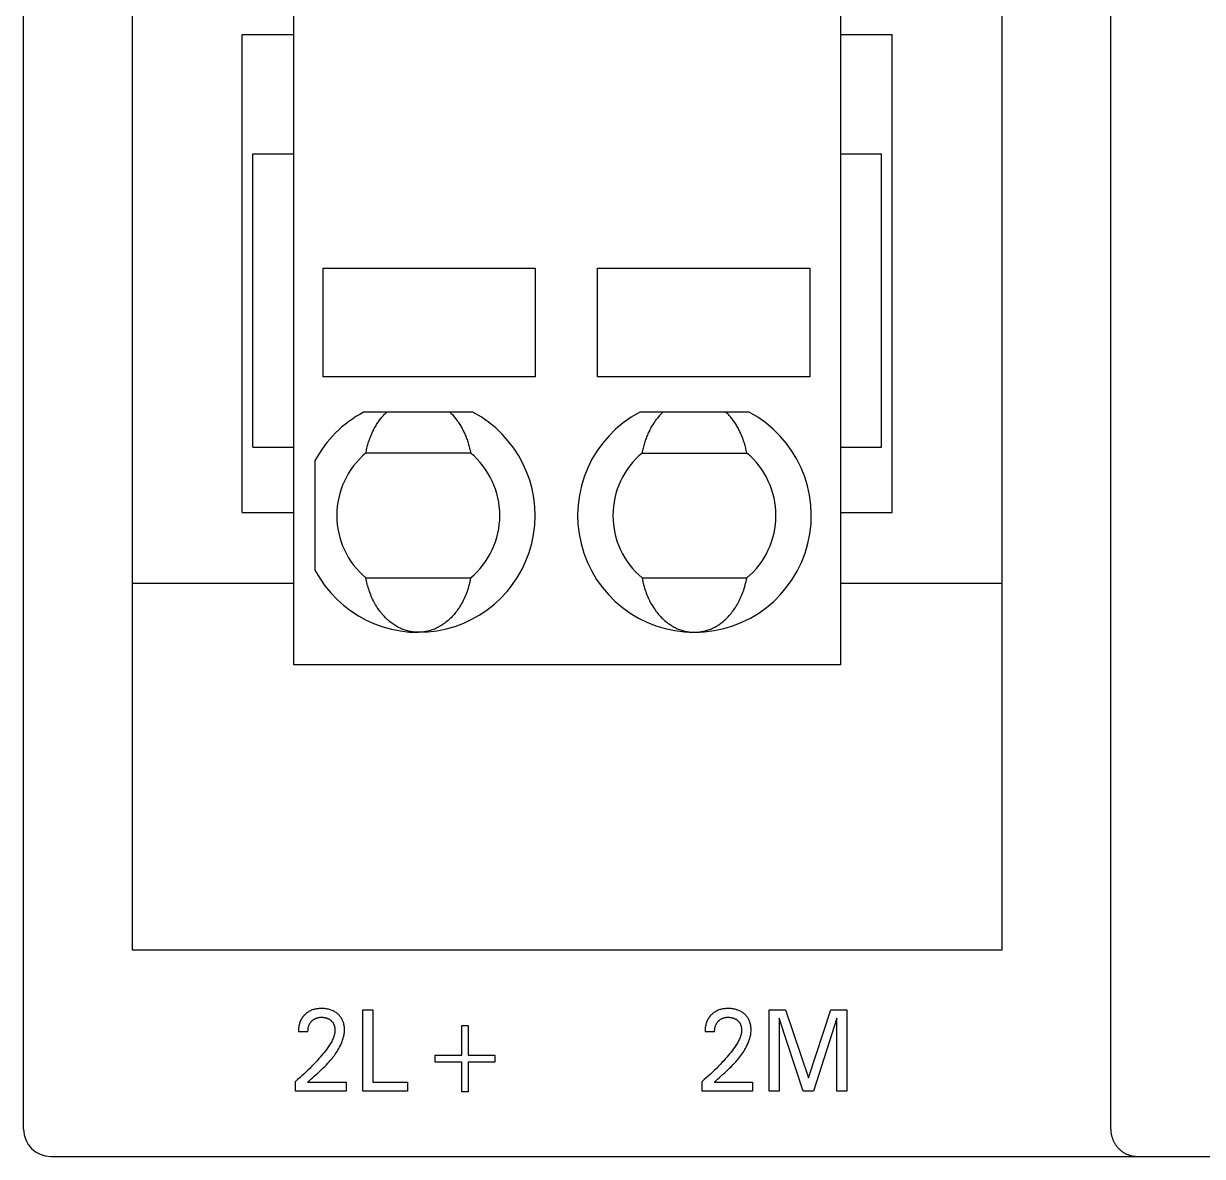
# Model space of a CAD drawing. Extents: x 10 to 952, y 6 to 232.
# Drawn here: x 670.12 to 685.97, y 118.91 to 134.15 of the extents above; entities that cross this region are included whole.
import ezdxf

# ---------------------------------------------------------------- set-up
doc = ezdxf.new("R2010")
doc.units = 0
doc.header["$LTSCALE"] = 5
doc.header["$MEASUREMENT"] = 0
doc.layers.get('0').update_dxf_attribs({"linetype": 'CONTINUOUS'})

msp = doc.modelspace()

# ---------------------------------------------------------------- linework, layer by layer
at = {"color": 7, "linetype": 'Continuous'}
for p, q in [((670.125, 119.277), (670.125, 205.864)), ((684.739, 119.277), (684.739, 146.531)), ((673.756, 125.524), (673.756, 141.672)), ((681.107, 141.672), (681.107, 125.524)), ((671.586, 141.417), (671.586, 121.688)), ((683.277, 121.688), (683.277, 141.417)), ((673.062, 127.57), (673.062, 134)), ((673.062, 134), (673.756, 134)), ((681.107, 134), (681.801, 134)), ((681.801, 127.57), (681.801, 134)), ((673.208, 128.447), (673.208, 132.393)), ((673.208, 132.393), (673.756, 132.393)), ((681.107, 132.393), (681.655, 132.393)), ((681.655, 128.447), (681.655, 132.393)), ((674.151, 129.393), (674.151, 130.854)), ((674.151, 130.854), (677.001, 130.854)), ((677.001, 130.854), (677.001, 129.393)), ((677.841, 129.393), (677.841, 130.854)), ((677.841, 130.854), (680.691, 130.854)), ((680.691, 130.854), (680.691, 129.393)), ((677.001, 129.393), (674.151, 129.393)), ((680.691, 129.393), (677.841, 129.393)), ((676.165, 128.918), (674.694, 128.918)), ((674.913, 128.816), (674.923, 128.828)), ((674.923, 128.828), (674.932, 128.84)), ((674.932, 128.84), (674.942, 128.852)), ((674.942, 128.852), (674.951, 128.863)), ((674.951, 128.863), (674.961, 128.875)), ((674.961, 128.875), (674.972, 128.886)), ((674.972, 128.886), (674.982, 128.897)), ((674.982, 128.897), (674.993, 128.907)), ((674.993, 128.907), (675.004, 128.918)), ((675.856, 128.918), (675.867, 128.907)), ((675.867, 128.907), (675.877, 128.897)), ((675.877, 128.897), (675.888, 128.886)), ((675.888, 128.886), (675.898, 128.875)), ((675.898, 128.875), (675.908, 128.863)), ((675.908, 128.863), (675.918, 128.852)), ((675.918, 128.852), (675.927, 128.84)), ((675.927, 128.84), (675.937, 128.828)), ((675.937, 128.828), (675.946, 128.816)), ((679.877, 128.918), (678.406, 128.918)), ((678.635, 128.828), (678.625, 128.816)), ((678.644, 128.84), (678.635, 128.828)), ((678.654, 128.852), (678.644, 128.84)), ((678.663, 128.863), (678.654, 128.852)), ((678.673, 128.875), (678.663, 128.863)), ((678.684, 128.886), (678.673, 128.875)), ((678.694, 128.897), (678.684, 128.886)), ((678.705, 128.907), (678.694, 128.897)), ((678.715, 128.918), (678.705, 128.907)), ((679.579, 128.907), (679.568, 128.918)), ((679.589, 128.897), (679.579, 128.907)), ((679.6, 128.886), (679.589, 128.897)), ((679.61, 128.875), (679.6, 128.886)), ((679.62, 128.863), (679.61, 128.875)), ((679.63, 128.852), (679.62, 128.863)), ((679.639, 128.84), (679.63, 128.852)), ((679.649, 128.828), (679.639, 128.84)), ((679.658, 128.816), (679.649, 128.828)), ((674.817, 128.656), (674.824, 128.67)), ((674.824, 128.67), (674.831, 128.684)), ((674.831, 128.684), (674.839, 128.698)), ((674.839, 128.698), (674.846, 128.712)), ((674.846, 128.712), (674.854, 128.726)), ((674.854, 128.726), (674.862, 128.739)), ((674.862, 128.739), (674.87, 128.753)), ((674.87, 128.753), (674.879, 128.766)), ((674.879, 128.766), (674.887, 128.779)), ((674.887, 128.779), (674.896, 128.791)), ((674.896, 128.791), (674.904, 128.804)), ((674.904, 128.804), (674.913, 128.816)), ((675.946, 128.816), (675.955, 128.804)), ((675.955, 128.804), (675.964, 128.791)), ((675.964, 128.791), (675.972, 128.779)), ((675.972, 128.779), (675.981, 128.766)), ((675.981, 128.766), (675.989, 128.753)), ((675.989, 128.753), (675.997, 128.739)), ((675.997, 128.739), (676.005, 128.726)), ((676.005, 128.726), (676.013, 128.712)), ((676.013, 128.712), (676.021, 128.698)), ((676.021, 128.698), (676.028, 128.684)), ((676.028, 128.684), (676.035, 128.67)), ((676.035, 128.67), (676.042, 128.656)), ((678.536, 128.67), (678.529, 128.656)), ((678.543, 128.684), (678.536, 128.67)), ((678.55, 128.698), (678.543, 128.684)), ((678.558, 128.712), (678.55, 128.698)), ((678.566, 128.726), (678.558, 128.712)), ((678.574, 128.739), (678.566, 128.726)), ((678.582, 128.753), (678.574, 128.739)), ((678.591, 128.766), (678.582, 128.753)), ((678.599, 128.779), (678.591, 128.766)), ((678.608, 128.791), (678.599, 128.779)), ((678.616, 128.804), (678.608, 128.791)), ((678.625, 128.816), (678.616, 128.804)), ((679.667, 128.804), (679.658, 128.816)), ((679.676, 128.791), (679.667, 128.804)), ((679.684, 128.779), (679.676, 128.791)), ((679.693, 128.766), (679.684, 128.779)), ((679.701, 128.753), (679.693, 128.766)), ((679.709, 128.739), (679.701, 128.753)), ((679.717, 128.726), (679.709, 128.739)), ((679.725, 128.712), (679.717, 128.726)), ((679.733, 128.698), (679.725, 128.712)), ((679.74, 128.684), (679.733, 128.698)), ((679.747, 128.67), (679.74, 128.684)), ((679.754, 128.656), (679.747, 128.67)), ((674.758, 128.502), (674.763, 128.519)), ((674.763, 128.519), (674.768, 128.535)), ((674.768, 128.535), (674.774, 128.551)), ((674.774, 128.551), (674.78, 128.567)), ((674.78, 128.567), (674.786, 128.583)), ((674.786, 128.583), (674.792, 128.598)), ((674.792, 128.598), (674.798, 128.612)), ((674.798, 128.612), (674.804, 128.627)), ((674.804, 128.627), (674.81, 128.641)), ((674.81, 128.641), (674.817, 128.656)), ((676.042, 128.656), (676.049, 128.641)), ((676.049, 128.641), (676.055, 128.627)), ((676.055, 128.627), (676.062, 128.612)), ((676.062, 128.612), (676.068, 128.598)), ((676.068, 128.598), (676.074, 128.583)), ((676.074, 128.583), (676.08, 128.567)), ((676.08, 128.567), (676.085, 128.551)), ((676.085, 128.551), (676.091, 128.535)), ((676.091, 128.535), (676.096, 128.519)), ((676.096, 128.519), (676.101, 128.502)), ((678.475, 128.519), (678.47, 128.502)), ((678.48, 128.535), (678.475, 128.519)), ((678.486, 128.551), (678.48, 128.535)), ((678.492, 128.567), (678.486, 128.551)), ((678.498, 128.583), (678.492, 128.567)), ((678.504, 128.598), (678.498, 128.583)), ((678.51, 128.612), (678.504, 128.598)), ((678.516, 128.627), (678.51, 128.612)), ((678.522, 128.641), (678.516, 128.627)), ((678.529, 128.656), (678.522, 128.641)), ((679.761, 128.641), (679.754, 128.656)), ((679.767, 128.627), (679.761, 128.641)), ((679.774, 128.612), (679.767, 128.627)), ((679.78, 128.598), (679.774, 128.612)), ((679.786, 128.583), (679.78, 128.598)), ((679.792, 128.567), (679.786, 128.583)), ((679.797, 128.551), (679.792, 128.567)), ((679.803, 128.535), (679.797, 128.551)), ((679.808, 128.519), (679.803, 128.535)), ((679.813, 128.502), (679.808, 128.519)), ((673.208, 128.447), (673.756, 128.447)), ((674.726, 128.37), (674.729, 128.387)), ((676.133, 128.37), (674.726, 128.37)), ((674.729, 128.387), (674.733, 128.403)), ((674.733, 128.403), (674.736, 128.42)), ((674.736, 128.42), (674.74, 128.437)), ((674.74, 128.437), (674.744, 128.453)), ((674.744, 128.453), (674.749, 128.47)), ((674.749, 128.47), (674.753, 128.486)), ((674.753, 128.486), (674.758, 128.502)), ((676.101, 128.502), (676.106, 128.486)), ((676.106, 128.486), (676.111, 128.47)), ((676.111, 128.47), (676.115, 128.453)), ((676.115, 128.453), (676.119, 128.437)), ((676.119, 128.437), (676.123, 128.42)), ((676.123, 128.42), (676.127, 128.403)), ((676.127, 128.403), (676.13, 128.387)), ((676.13, 128.387), (676.133, 128.37)), ((678.441, 128.387), (678.438, 128.37)), ((678.438, 128.37), (679.845, 128.37)), ((678.444, 128.403), (678.441, 128.387)), ((678.448, 128.42), (678.444, 128.403)), ((678.452, 128.437), (678.448, 128.42)), ((678.456, 128.453), (678.452, 128.437)), ((678.46, 128.47), (678.456, 128.453)), ((678.465, 128.486), (678.46, 128.47)), ((678.47, 128.502), (678.465, 128.486)), ((679.818, 128.486), (679.813, 128.502)), ((679.823, 128.47), (679.818, 128.486)), ((679.827, 128.453), (679.823, 128.47)), ((679.831, 128.437), (679.827, 128.453)), ((679.835, 128.42), (679.831, 128.437)), ((679.839, 128.403), (679.835, 128.42)), ((679.842, 128.387), (679.839, 128.403)), ((679.845, 128.37), (679.842, 128.387)), ((681.107, 128.447), (681.655, 128.447)), ((674.041, 128.265), (674.041, 126.794)), ((673.062, 127.57), (673.756, 127.57)), ((681.107, 127.57), (681.801, 127.57)), ((671.586, 126.62), (673.756, 126.62)), ((674.73, 126.669), (674.726, 126.689)), ((676.133, 126.689), (674.726, 126.689)), ((674.734, 126.648), (674.73, 126.669)), ((674.739, 126.628), (674.734, 126.648)), ((674.744, 126.607), (674.739, 126.628)), ((674.749, 126.587), (674.744, 126.607)), ((676.118, 126.619), (676.113, 126.596)), ((676.124, 126.643), (676.118, 126.619)), ((676.129, 126.666), (676.124, 126.643)), ((676.133, 126.689), (676.129, 126.666)), ((678.438, 126.689), (678.442, 126.666)), ((679.845, 126.689), (678.438, 126.689)), ((678.442, 126.666), (678.447, 126.643)), ((678.447, 126.643), (678.453, 126.619)), ((678.453, 126.619), (678.459, 126.596)), ((679.824, 126.596), (679.83, 126.619)), ((679.83, 126.619), (679.836, 126.642)), ((679.836, 126.642), (679.841, 126.666)), ((679.841, 126.666), (679.845, 126.689)), ((681.107, 126.62), (683.277, 126.62)), ((674.755, 126.567), (674.749, 126.587)), ((674.761, 126.547), (674.755, 126.567)), ((674.768, 126.527), (674.761, 126.547)), ((674.775, 126.506), (674.768, 126.527)), ((674.783, 126.485), (674.775, 126.506)), ((674.791, 126.464), (674.783, 126.485)), ((674.799, 126.444), (674.791, 126.464)), ((674.808, 126.424), (674.799, 126.444)), ((676.061, 126.445), (676.052, 126.425)), ((676.069, 126.465), (676.061, 126.445)), ((676.077, 126.486), (676.069, 126.465)), ((676.085, 126.506), (676.077, 126.486)), ((676.092, 126.527), (676.085, 126.506)), ((676.099, 126.55), (676.092, 126.527)), ((676.106, 126.573), (676.099, 126.55)), ((676.113, 126.596), (676.106, 126.573)), ((678.459, 126.596), (678.465, 126.573)), ((678.465, 126.573), (678.472, 126.55)), ((678.472, 126.55), (678.479, 126.527)), ((678.479, 126.527), (678.487, 126.506)), ((678.487, 126.506), (678.494, 126.486)), ((678.494, 126.486), (678.502, 126.465)), ((678.502, 126.465), (678.511, 126.445)), ((678.511, 126.445), (678.52, 126.425)), ((679.763, 126.424), (679.772, 126.444)), ((679.772, 126.444), (679.781, 126.464)), ((679.781, 126.464), (679.789, 126.485)), ((679.789, 126.485), (679.796, 126.506)), ((679.796, 126.506), (679.804, 126.527)), ((679.804, 126.527), (679.811, 126.549)), ((679.811, 126.549), (679.818, 126.573)), ((679.818, 126.573), (679.824, 126.596)), ((674.817, 126.404), (674.808, 126.424)), ((674.827, 126.384), (674.817, 126.404)), ((674.837, 126.366), (674.827, 126.384)), ((674.846, 126.347), (674.837, 126.366)), ((674.857, 126.33), (674.846, 126.347)), ((674.867, 126.312), (674.857, 126.33)), ((674.878, 126.294), (674.867, 126.312)), ((674.89, 126.277), (674.878, 126.294)), ((675.982, 126.295), (675.97, 126.278)), ((675.993, 126.313), (675.982, 126.295)), ((676.003, 126.33), (675.993, 126.313)), ((676.013, 126.348), (676.003, 126.33)), ((676.023, 126.366), (676.013, 126.348)), ((676.033, 126.385), (676.023, 126.366)), ((676.042, 126.405), (676.033, 126.385)), ((676.052, 126.425), (676.042, 126.405)), ((678.52, 126.425), (678.529, 126.405)), ((678.529, 126.405), (678.539, 126.385)), ((678.539, 126.385), (678.548, 126.366)), ((678.548, 126.366), (678.558, 126.348)), ((678.558, 126.348), (678.568, 126.33)), ((678.568, 126.33), (678.579, 126.313)), ((678.579, 126.313), (678.59, 126.295)), ((678.59, 126.295), (678.601, 126.278)), ((679.681, 126.277), (679.693, 126.294)), ((679.693, 126.294), (679.704, 126.312)), ((679.704, 126.312), (679.715, 126.329)), ((679.715, 126.329), (679.725, 126.347)), ((679.725, 126.347), (679.735, 126.365)), ((679.735, 126.365), (679.744, 126.384)), ((679.744, 126.384), (679.754, 126.404)), ((679.754, 126.404), (679.763, 126.424)), ((674.901, 126.26), (674.89, 126.277)), ((674.913, 126.244), (674.901, 126.26)), ((674.925, 126.229), (674.913, 126.244)), ((674.937, 126.214), (674.925, 126.229)), ((674.949, 126.199), (674.937, 126.214)), ((674.962, 126.184), (674.949, 126.199)), ((674.976, 126.17), (674.962, 126.184)), ((674.989, 126.155), (674.976, 126.17)), ((675.003, 126.142), (674.989, 126.155)), ((675.016, 126.129), (675.003, 126.142)), ((675.03, 126.117), (675.016, 126.129)), ((675.844, 126.13), (675.83, 126.118)), ((675.858, 126.143), (675.844, 126.13)), ((675.871, 126.156), (675.858, 126.143)), ((675.885, 126.17), (675.871, 126.156)), ((675.898, 126.185), (675.885, 126.17)), ((675.911, 126.199), (675.898, 126.185)), ((675.923, 126.214), (675.911, 126.199)), ((675.935, 126.23), (675.923, 126.214)), ((675.947, 126.245), (675.935, 126.23)), ((675.959, 126.261), (675.947, 126.245)), ((675.97, 126.278), (675.959, 126.261)), ((678.601, 126.278), (678.613, 126.261)), ((678.613, 126.261), (678.624, 126.245)), ((678.624, 126.245), (678.636, 126.23)), ((678.636, 126.23), (678.648, 126.214)), ((678.648, 126.214), (678.661, 126.199)), ((678.661, 126.199), (678.674, 126.185)), ((678.674, 126.185), (678.687, 126.17)), ((678.687, 126.17), (678.7, 126.156)), ((678.7, 126.156), (678.714, 126.143)), ((678.714, 126.143), (678.727, 126.13)), ((678.727, 126.13), (678.741, 126.118)), ((679.541, 126.117), (679.555, 126.129)), ((679.555, 126.129), (679.569, 126.142)), ((679.569, 126.142), (679.582, 126.155)), ((679.582, 126.155), (679.596, 126.169)), ((679.596, 126.169), (679.609, 126.184)), ((679.609, 126.184), (679.622, 126.198)), ((679.622, 126.198), (679.634, 126.213)), ((679.634, 126.213), (679.646, 126.229)), ((679.646, 126.229), (679.658, 126.244)), ((679.658, 126.244), (679.67, 126.26)), ((679.67, 126.26), (679.681, 126.277)), ((675.045, 126.105), (675.03, 126.117)), ((675.059, 126.093), (675.045, 126.105)), ((675.074, 126.082), (675.059, 126.093)), ((675.089, 126.071), (675.074, 126.082)), ((675.103, 126.062), (675.089, 126.071)), ((675.116, 126.053), (675.103, 126.062)), ((675.129, 126.045), (675.116, 126.053)), ((675.143, 126.037), (675.129, 126.045)), ((675.157, 126.029), (675.143, 126.037)), ((675.171, 126.021), (675.157, 126.029)), ((675.186, 126.014), (675.171, 126.021)), ((675.2, 126.008), (675.186, 126.014)), ((675.214, 126.002), (675.2, 126.008)), ((675.228, 125.996), (675.214, 126.002)), ((675.242, 125.991), (675.228, 125.996)), ((675.256, 125.987), (675.242, 125.991)), ((675.271, 125.982), (675.256, 125.987)), ((675.285, 125.978), (675.271, 125.982)), ((675.3, 125.974), (675.285, 125.978)), ((675.314, 125.971), (675.3, 125.974)), ((675.317, 125.971), (675.314, 125.971)), ((675.32, 125.97), (675.317, 125.971)), ((675.324, 125.969), (675.32, 125.97)), ((675.328, 125.968), (675.324, 125.969)), ((675.331, 125.968), (675.328, 125.968)), ((675.335, 125.967), (675.331, 125.968)), ((675.529, 125.968), (675.524, 125.967)), ((675.544, 125.971), (675.529, 125.968)), ((675.559, 125.974), (675.544, 125.971)), ((675.574, 125.978), (675.559, 125.974)), ((675.589, 125.982), (675.574, 125.978)), ((675.603, 125.987), (675.589, 125.982)), ((675.618, 125.991), (675.603, 125.987)), ((675.632, 125.997), (675.618, 125.991)), ((675.646, 126.002), (675.632, 125.997)), ((675.661, 126.008), (675.646, 126.002)), ((675.675, 126.015), (675.661, 126.008)), ((675.689, 126.022), (675.675, 126.015)), ((675.703, 126.029), (675.689, 126.022)), ((675.717, 126.037), (675.703, 126.029)), ((675.731, 126.045), (675.717, 126.037)), ((675.745, 126.054), (675.731, 126.045)), ((675.758, 126.062), (675.745, 126.054)), ((675.771, 126.071), (675.758, 126.062)), ((675.786, 126.082), (675.771, 126.071)), ((675.801, 126.094), (675.786, 126.082)), ((675.816, 126.105), (675.801, 126.094)), ((675.83, 126.118), (675.816, 126.105)), ((678.741, 126.118), (678.756, 126.105)), ((678.756, 126.105), (678.77, 126.094)), ((678.77, 126.094), (678.785, 126.082)), ((678.785, 126.082), (678.8, 126.071)), ((678.8, 126.071), (678.814, 126.062)), ((678.814, 126.062), (678.827, 126.054)), ((678.827, 126.054), (678.84, 126.045)), ((678.84, 126.045), (678.854, 126.037)), ((678.854, 126.037), (678.868, 126.029)), ((678.868, 126.029), (678.882, 126.022)), ((678.882, 126.022), (678.896, 126.015)), ((678.896, 126.015), (678.911, 126.008)), ((678.911, 126.008), (678.925, 126.002)), ((678.925, 126.002), (678.939, 125.997)), ((678.939, 125.997), (678.954, 125.991)), ((678.954, 125.991), (678.968, 125.987)), ((678.968, 125.987), (678.983, 125.982)), ((678.983, 125.982), (678.998, 125.978)), ((678.998, 125.978), (679.013, 125.974)), ((679.013, 125.974), (679.028, 125.971)), ((679.028, 125.971), (679.044, 125.968)), ((679.044, 125.968), (679.06, 125.965)), ((679.225, 125.965), (679.239, 125.968)), ((679.239, 125.968), (679.254, 125.97)), ((679.254, 125.97), (679.269, 125.974)), ((679.269, 125.974), (679.284, 125.978)), ((679.284, 125.978), (679.299, 125.982)), ((679.299, 125.982), (679.314, 125.986)), ((679.314, 125.986), (679.328, 125.991)), ((679.328, 125.991), (679.343, 125.996)), ((679.343, 125.996), (679.357, 126.002)), ((679.357, 126.002), (679.371, 126.008)), ((679.371, 126.008), (679.386, 126.014)), ((679.386, 126.014), (679.4, 126.021)), ((679.4, 126.021), (679.414, 126.029)), ((679.414, 126.029), (679.428, 126.036)), ((679.428, 126.036), (679.442, 126.044)), ((679.442, 126.044), (679.455, 126.053)), ((679.455, 126.053), (679.469, 126.061)), ((679.469, 126.061), (679.482, 126.07)), ((679.482, 126.07), (679.497, 126.081)), ((679.497, 126.081), (679.512, 126.093)), ((679.512, 126.093), (679.527, 126.105)), ((679.527, 126.105), (679.541, 126.117)), ((675.338, 125.966), (675.335, 125.967)), ((675.342, 125.966), (675.338, 125.966)), ((675.345, 125.965), (675.342, 125.966)), ((675.349, 125.965), (675.345, 125.965)), ((675.353, 125.964), (675.349, 125.965)), ((675.356, 125.964), (675.353, 125.964)), ((675.36, 125.963), (675.356, 125.964)), ((675.363, 125.963), (675.36, 125.963)), ((675.367, 125.962), (675.363, 125.963)), ((675.371, 125.962), (675.367, 125.962)), ((675.374, 125.962), (675.371, 125.962)), ((675.378, 125.961), (675.374, 125.962)), ((675.382, 125.961), (675.378, 125.961)), ((675.385, 125.961), (675.382, 125.961)), ((675.389, 125.96), (675.385, 125.961)), ((675.393, 125.96), (675.389, 125.96)), ((675.396, 125.96), (675.393, 125.96)), ((675.4, 125.96), (675.396, 125.96)), ((675.404, 125.959), (675.4, 125.96)), ((675.408, 125.959), (675.404, 125.959)), ((675.411, 125.959), (675.408, 125.959)), ((675.415, 125.959), (675.411, 125.959)), ((675.419, 125.959), (675.415, 125.959)), ((675.422, 125.959), (675.419, 125.959)), ((675.426, 125.959), (675.422, 125.959)), ((675.43, 125.959), (675.426, 125.959)), ((675.434, 125.959), (675.43, 125.959)), ((675.439, 125.959), (675.434, 125.959)), ((675.444, 125.959), (675.439, 125.959)), ((675.449, 125.959), (675.444, 125.959)), ((675.453, 125.959), (675.449, 125.959)), ((675.458, 125.96), (675.453, 125.959)), ((675.463, 125.96), (675.458, 125.96)), ((675.468, 125.96), (675.463, 125.96)), ((675.472, 125.96), (675.468, 125.96)), ((675.477, 125.961), (675.472, 125.96)), ((675.482, 125.961), (675.477, 125.961)), ((675.487, 125.962), (675.482, 125.961)), ((675.491, 125.962), (675.487, 125.962)), ((675.496, 125.963), (675.491, 125.962)), ((675.501, 125.963), (675.496, 125.963)), ((675.505, 125.964), (675.501, 125.963)), ((675.51, 125.965), (675.505, 125.964)), ((675.515, 125.965), (675.51, 125.965)), ((675.519, 125.966), (675.515, 125.965)), ((675.524, 125.967), (675.519, 125.966)), ((679.06, 125.965), (679.064, 125.964)), ((679.064, 125.964), (679.068, 125.964)), ((679.068, 125.964), (679.073, 125.963)), ((679.073, 125.963), (679.077, 125.963)), ((679.077, 125.963), (679.081, 125.962)), ((679.081, 125.962), (679.085, 125.962)), ((679.085, 125.962), (679.09, 125.961)), ((679.09, 125.961), (679.094, 125.961)), ((679.094, 125.961), (679.098, 125.961)), ((679.098, 125.961), (679.103, 125.96)), ((679.103, 125.96), (679.107, 125.96)), ((679.107, 125.96), (679.111, 125.96)), ((679.111, 125.96), (679.116, 125.959)), ((679.116, 125.959), (679.12, 125.959)), ((679.12, 125.959), (679.124, 125.959)), ((679.124, 125.959), (679.129, 125.959)), ((679.129, 125.959), (679.133, 125.959)), ((679.133, 125.959), (679.137, 125.959)), ((679.137, 125.959), (679.142, 125.959)), ((679.142, 125.959), (679.146, 125.959)), ((679.146, 125.959), (679.15, 125.959)), ((679.15, 125.959), (679.155, 125.959)), ((679.155, 125.959), (679.159, 125.959)), ((679.159, 125.959), (679.164, 125.959)), ((679.164, 125.959), (679.168, 125.959)), ((679.168, 125.959), (679.172, 125.96)), ((679.172, 125.96), (679.177, 125.96)), ((679.177, 125.96), (679.181, 125.96)), ((679.181, 125.96), (679.185, 125.961)), ((679.185, 125.961), (679.19, 125.961)), ((679.19, 125.961), (679.194, 125.961)), ((679.194, 125.961), (679.198, 125.962)), ((679.198, 125.962), (679.203, 125.962)), ((679.203, 125.962), (679.207, 125.963)), ((679.207, 125.963), (679.212, 125.963)), ((679.212, 125.963), (679.216, 125.964)), ((679.216, 125.964), (679.22, 125.964)), ((679.22, 125.964), (679.225, 125.965)), ((681.107, 125.524), (673.756, 125.524)), ((671.586, 121.688), (683.277, 121.688)), ((674.086, 120.898), (674.072, 120.897)), ((674.1, 120.899), (674.086, 120.898)), ((674.114, 120.9), (674.1, 120.899)), ((674.129, 120.9), (674.114, 120.9)), ((674.143, 120.9), (674.129, 120.9)), ((674.156, 120.9), (674.143, 120.9)), ((674.17, 120.899), (674.156, 120.9)), ((674.184, 120.897), (674.17, 120.899)), ((674.198, 120.895), (674.184, 120.897)), ((679.551, 120.898), (679.537, 120.897)), ((679.566, 120.899), (679.551, 120.898)), ((679.58, 120.9), (679.566, 120.899)), ((679.594, 120.9), (679.58, 120.9)), ((679.608, 120.9), (679.594, 120.9)), ((679.622, 120.9), (679.608, 120.9)), ((679.636, 120.899), (679.622, 120.9)), ((679.65, 120.897), (679.636, 120.899)), ((679.664, 120.895), (679.65, 120.897)), ((673.851, 120.743), (673.849, 120.738)), ((673.853, 120.748), (673.851, 120.743)), ((673.856, 120.753), (673.853, 120.748)), ((673.859, 120.758), (673.856, 120.753)), ((673.861, 120.763), (673.859, 120.758)), ((673.864, 120.767), (673.861, 120.763)), ((673.867, 120.772), (673.864, 120.767)), ((673.87, 120.776), (673.867, 120.772)), ((673.873, 120.781), (673.87, 120.776)), ((673.876, 120.785), (673.873, 120.781)), ((673.879, 120.789), (673.876, 120.785)), ((673.883, 120.794), (673.879, 120.789)), ((673.886, 120.798), (673.883, 120.794)), ((673.89, 120.802), (673.886, 120.798)), ((673.893, 120.806), (673.89, 120.802)), ((673.897, 120.81), (673.893, 120.806)), ((673.901, 120.814), (673.897, 120.81)), ((673.904, 120.817), (673.901, 120.814)), ((673.908, 120.821), (673.904, 120.817)), ((673.914, 120.826), (673.908, 120.821)), ((673.92, 120.831), (673.914, 120.826)), ((673.929, 120.839), (673.92, 120.831)), ((673.939, 120.846), (673.929, 120.839)), ((673.949, 120.853), (673.939, 120.846)), ((673.959, 120.859), (673.949, 120.853)), ((673.97, 120.865), (673.959, 120.859)), ((673.982, 120.871), (673.97, 120.865)), ((673.994, 120.876), (673.982, 120.871)), ((674.006, 120.881), (673.994, 120.876)), ((674.004, 120.738), (674.008, 120.741)), ((674.018, 120.885), (674.006, 120.881)), ((674.008, 120.741), (674.012, 120.744)), ((674.012, 120.744), (674.016, 120.748)), ((674.016, 120.748), (674.02, 120.751)), ((674.031, 120.889), (674.018, 120.885)), ((674.02, 120.751), (674.025, 120.754)), ((674.025, 120.754), (674.029, 120.757)), ((674.029, 120.757), (674.034, 120.759)), ((674.044, 120.892), (674.031, 120.889)), ((674.034, 120.759), (674.038, 120.762)), ((674.038, 120.762), (674.043, 120.764)), ((674.043, 120.764), (674.048, 120.766)), ((674.058, 120.894), (674.044, 120.892)), ((674.048, 120.766), (674.053, 120.768)), ((674.053, 120.768), (674.057, 120.77)), ((674.057, 120.77), (674.062, 120.772)), ((674.072, 120.897), (674.058, 120.894)), ((674.062, 120.772), (674.067, 120.774)), ((674.067, 120.774), (674.073, 120.775)), ((674.073, 120.775), (674.078, 120.777)), ((674.078, 120.777), (674.084, 120.778)), ((674.084, 120.778), (674.09, 120.779)), ((674.09, 120.779), (674.097, 120.78)), ((674.097, 120.78), (674.103, 120.781)), ((674.103, 120.781), (674.109, 120.782)), ((674.109, 120.782), (674.116, 120.782)), ((674.116, 120.782), (674.122, 120.782)), ((674.122, 120.782), (674.129, 120.782)), ((674.129, 120.782), (674.135, 120.782)), ((674.135, 120.782), (674.141, 120.782)), ((674.141, 120.782), (674.147, 120.782)), ((674.147, 120.782), (674.154, 120.781)), ((674.154, 120.781), (674.16, 120.781)), ((674.16, 120.781), (674.166, 120.78)), ((674.166, 120.78), (674.172, 120.779)), ((674.172, 120.779), (674.178, 120.777)), ((674.178, 120.777), (674.184, 120.776)), ((674.184, 120.776), (674.189, 120.775)), ((674.189, 120.775), (674.195, 120.773)), ((674.195, 120.773), (674.2, 120.771)), ((674.212, 120.893), (674.198, 120.895)), ((674.2, 120.771), (674.206, 120.769)), ((674.206, 120.769), (674.211, 120.767)), ((674.211, 120.767), (674.216, 120.765)), ((674.224, 120.89), (674.212, 120.893)), ((674.216, 120.765), (674.221, 120.763)), ((674.221, 120.763), (674.226, 120.76)), ((674.236, 120.887), (674.224, 120.89)), ((674.226, 120.76), (674.231, 120.757)), ((674.231, 120.757), (674.235, 120.755)), ((674.235, 120.755), (674.24, 120.752)), ((674.248, 120.883), (674.236, 120.887)), ((674.24, 120.752), (674.244, 120.748)), ((674.244, 120.748), (674.249, 120.745)), ((674.26, 120.879), (674.248, 120.883)), ((674.249, 120.745), (674.253, 120.742)), ((674.253, 120.742), (674.257, 120.738)), ((674.272, 120.874), (674.26, 120.879)), ((674.284, 120.869), (674.272, 120.874)), ((674.294, 120.864), (674.284, 120.869)), ((674.305, 120.858), (674.294, 120.864)), ((674.315, 120.852), (674.305, 120.858)), ((674.325, 120.845), (674.315, 120.852)), ((674.335, 120.838), (674.325, 120.845)), ((674.345, 120.83), (674.335, 120.838)), ((674.353, 120.823), (674.345, 120.83)), ((674.361, 120.815), (674.353, 120.823)), ((674.369, 120.807), (674.361, 120.815)), ((674.377, 120.799), (674.369, 120.807)), ((674.384, 120.79), (674.377, 120.799)), ((674.39, 120.781), (674.384, 120.79)), ((674.397, 120.771), (674.39, 120.781)), ((674.403, 120.762), (674.397, 120.771)), ((674.408, 120.752), (674.403, 120.762)), ((674.413, 120.741), (674.408, 120.752)), ((674.417, 120.731), (674.413, 120.741)), ((674.684, 119.788), (674.684, 120.884)), ((674.684, 120.884), (674.819, 120.884)), ((674.819, 120.884), (674.819, 119.912)), ((679.317, 120.743), (679.314, 120.738)), ((679.319, 120.748), (679.317, 120.743)), ((679.322, 120.753), (679.319, 120.748)), ((679.324, 120.758), (679.322, 120.753)), ((679.327, 120.763), (679.324, 120.758)), ((679.33, 120.767), (679.327, 120.763)), ((679.333, 120.772), (679.33, 120.767)), ((679.336, 120.776), (679.333, 120.772)), ((679.339, 120.781), (679.336, 120.776)), ((679.342, 120.785), (679.339, 120.781)), ((679.345, 120.789), (679.342, 120.785)), ((679.348, 120.794), (679.345, 120.789)), ((679.352, 120.798), (679.348, 120.794)), ((679.355, 120.802), (679.352, 120.798)), ((679.359, 120.806), (679.355, 120.802)), ((679.363, 120.81), (679.359, 120.806)), ((679.366, 120.814), (679.363, 120.81)), ((679.37, 120.817), (679.366, 120.814)), ((679.374, 120.821), (679.37, 120.817)), ((679.38, 120.826), (679.374, 120.821)), ((679.385, 120.831), (679.38, 120.826)), ((679.395, 120.839), (679.385, 120.831)), ((679.405, 120.846), (679.395, 120.839)), ((679.415, 120.853), (679.405, 120.846)), ((679.425, 120.859), (679.415, 120.853)), ((679.436, 120.865), (679.425, 120.859)), ((679.447, 120.871), (679.436, 120.865)), ((679.459, 120.876), (679.447, 120.871)), ((679.472, 120.881), (679.459, 120.876)), ((679.47, 120.738), (679.474, 120.741)), ((679.484, 120.885), (679.472, 120.881)), ((679.474, 120.741), (679.478, 120.744)), ((679.478, 120.744), (679.482, 120.748)), ((679.482, 120.748), (679.486, 120.751)), ((679.496, 120.889), (679.484, 120.885)), ((679.486, 120.751), (679.49, 120.754)), ((679.49, 120.754), (679.495, 120.757)), ((679.495, 120.757), (679.499, 120.759)), ((679.509, 120.892), (679.496, 120.889)), ((679.499, 120.759), (679.504, 120.762)), ((679.504, 120.762), (679.509, 120.764)), ((679.523, 120.894), (679.509, 120.892)), ((679.509, 120.764), (679.513, 120.766)), ((679.513, 120.766), (679.518, 120.768)), ((679.518, 120.768), (679.523, 120.77)), ((679.537, 120.897), (679.523, 120.894)), ((679.523, 120.77), (679.528, 120.772)), ((679.528, 120.772), (679.533, 120.774)), ((679.533, 120.774), (679.538, 120.775)), ((679.538, 120.775), (679.543, 120.777)), ((679.543, 120.777), (679.549, 120.778)), ((679.549, 120.778), (679.556, 120.779)), ((679.556, 120.779), (679.562, 120.78)), ((679.562, 120.78), (679.569, 120.781)), ((679.569, 120.781), (679.575, 120.782)), ((679.575, 120.782), (679.581, 120.782)), ((679.581, 120.782), (679.588, 120.782)), ((679.588, 120.782), (679.594, 120.782)), ((679.594, 120.782), (679.6, 120.782)), ((679.6, 120.782), (679.607, 120.782)), ((679.607, 120.782), (679.613, 120.782)), ((679.613, 120.782), (679.619, 120.781)), ((679.619, 120.781), (679.625, 120.781)), ((679.625, 120.781), (679.632, 120.78)), ((679.632, 120.78), (679.638, 120.779)), ((679.638, 120.779), (679.644, 120.777)), ((679.644, 120.777), (679.649, 120.776)), ((679.649, 120.776), (679.655, 120.775)), ((679.655, 120.775), (679.66, 120.773)), ((679.66, 120.773), (679.666, 120.771)), ((679.677, 120.893), (679.664, 120.895)), ((679.666, 120.771), (679.671, 120.769)), ((679.671, 120.769), (679.676, 120.767)), ((679.676, 120.767), (679.682, 120.765)), ((679.69, 120.89), (679.677, 120.893)), ((679.682, 120.765), (679.687, 120.763)), ((679.687, 120.763), (679.692, 120.76)), ((679.702, 120.887), (679.69, 120.89)), ((679.692, 120.76), (679.696, 120.757)), ((679.696, 120.757), (679.701, 120.755)), ((679.701, 120.755), (679.706, 120.752)), ((679.714, 120.883), (679.702, 120.887)), ((679.706, 120.752), (679.71, 120.748)), ((679.71, 120.748), (679.714, 120.745)), ((679.726, 120.879), (679.714, 120.883)), ((679.714, 120.745), (679.719, 120.742)), ((679.719, 120.742), (679.723, 120.738)), ((679.738, 120.874), (679.726, 120.879)), ((679.749, 120.869), (679.738, 120.874)), ((679.76, 120.864), (679.749, 120.869)), ((679.771, 120.858), (679.76, 120.864)), ((679.781, 120.852), (679.771, 120.858)), ((679.791, 120.845), (679.781, 120.852)), ((679.801, 120.838), (679.791, 120.845)), ((679.81, 120.83), (679.801, 120.838)), ((679.819, 120.823), (679.81, 120.83)), ((679.827, 120.815), (679.819, 120.823)), ((679.835, 120.807), (679.827, 120.815)), ((679.842, 120.799), (679.835, 120.807)), ((679.849, 120.79), (679.842, 120.799)), ((679.856, 120.781), (679.849, 120.79)), ((679.862, 120.771), (679.856, 120.781)), ((679.868, 120.762), (679.862, 120.771)), ((679.873, 120.752), (679.868, 120.762)), ((679.878, 120.741), (679.873, 120.752)), ((679.883, 120.731), (679.878, 120.741)), ((680.145, 119.788), (680.145, 120.884)), ((680.145, 120.884), (680.364, 120.884)), ((680.28, 120.769), (680.28, 119.788)), ((680.605, 119.788), (680.28, 120.769)), ((680.364, 120.884), (680.674, 119.967)), ((680.674, 119.967), (680.974, 120.884)), ((681.057, 120.771), (680.741, 119.788)), ((680.974, 120.884), (681.192, 120.884)), ((681.057, 119.788), (681.057, 120.771)), ((681.192, 120.884), (681.192, 119.788)), ((673.82, 120.614), (673.819, 120.608)), ((673.819, 120.608), (673.819, 120.601)), ((673.819, 120.601), (673.819, 120.595)), ((673.819, 120.595), (673.819, 120.588)), ((673.947, 120.588), (673.819, 120.588)), ((673.821, 120.634), (673.82, 120.628)), ((673.82, 120.628), (673.82, 120.621)), ((673.82, 120.621), (673.82, 120.614)), ((673.822, 120.641), (673.821, 120.634)), ((673.823, 120.648), (673.822, 120.641)), ((673.824, 120.654), (673.823, 120.648)), ((673.825, 120.661), (673.824, 120.654)), ((673.826, 120.667), (673.825, 120.661)), ((673.827, 120.674), (673.826, 120.667)), ((673.829, 120.68), (673.827, 120.674)), ((673.83, 120.686), (673.829, 120.68)), ((673.832, 120.691), (673.83, 120.686)), ((673.833, 120.697), (673.832, 120.691)), ((673.835, 120.702), (673.833, 120.697)), ((673.836, 120.707), (673.835, 120.702)), ((673.838, 120.712), (673.836, 120.707)), ((673.84, 120.718), (673.838, 120.712)), ((673.842, 120.723), (673.84, 120.718)), ((673.844, 120.728), (673.842, 120.723)), ((673.846, 120.733), (673.844, 120.728)), ((673.849, 120.738), (673.846, 120.733)), ((673.947, 120.602), (673.948, 120.609)), ((673.947, 120.595), (673.947, 120.602)), ((673.947, 120.588), (673.947, 120.595)), ((673.948, 120.616), (673.949, 120.623)), ((673.948, 120.609), (673.948, 120.616)), ((673.949, 120.623), (673.95, 120.63)), ((673.95, 120.63), (673.951, 120.637)), ((673.951, 120.637), (673.952, 120.644)), ((673.952, 120.644), (673.954, 120.65)), ((673.954, 120.65), (673.955, 120.656)), ((673.955, 120.656), (673.957, 120.662)), ((673.957, 120.662), (673.959, 120.668)), ((673.959, 120.668), (673.961, 120.674)), ((673.961, 120.674), (673.964, 120.68)), ((673.964, 120.68), (673.966, 120.686)), ((673.966, 120.686), (673.969, 120.691)), ((673.969, 120.691), (673.972, 120.696)), ((673.972, 120.696), (673.974, 120.701)), ((673.974, 120.701), (673.977, 120.705)), ((673.977, 120.705), (673.98, 120.71)), ((673.98, 120.71), (673.983, 120.714)), ((673.983, 120.714), (673.986, 120.718)), ((673.986, 120.718), (673.99, 120.722)), ((673.99, 120.722), (673.993, 120.726)), ((673.993, 120.726), (673.997, 120.73)), ((673.997, 120.73), (674, 120.734)), ((674, 120.734), (674.004, 120.738)), ((674.257, 120.738), (674.261, 120.735)), ((674.261, 120.735), (674.265, 120.731)), ((674.265, 120.731), (674.268, 120.727)), ((674.268, 120.727), (674.272, 120.723)), ((674.272, 120.723), (674.275, 120.719)), ((674.275, 120.719), (674.278, 120.715)), ((674.278, 120.715), (674.281, 120.711)), ((674.281, 120.711), (674.284, 120.706)), ((674.284, 120.706), (674.287, 120.702)), ((674.287, 120.702), (674.289, 120.697)), ((674.289, 120.697), (674.292, 120.693)), ((674.292, 120.693), (674.294, 120.688)), ((674.294, 120.688), (674.296, 120.683)), ((674.296, 120.683), (674.298, 120.678)), ((674.298, 120.678), (674.3, 120.673)), ((674.3, 120.673), (674.302, 120.668)), ((674.302, 120.668), (674.303, 120.662)), ((674.303, 120.662), (674.304, 120.657)), ((674.304, 120.657), (674.306, 120.651)), ((674.306, 120.651), (674.307, 120.645)), ((674.307, 120.645), (674.308, 120.64)), ((674.309, 120.583), (674.307, 120.572)), ((674.308, 120.64), (674.309, 120.634)), ((674.309, 120.634), (674.309, 120.628)), ((674.309, 120.628), (674.31, 120.622)), ((674.31, 120.593), (674.309, 120.583)), ((674.31, 120.622), (674.31, 120.616)), ((674.31, 120.616), (674.31, 120.61)), ((674.31, 120.61), (674.31, 120.604)), ((674.31, 120.604), (674.31, 120.593)), ((674.421, 120.72), (674.417, 120.731)), ((674.425, 120.709), (674.421, 120.72)), ((674.428, 120.698), (674.425, 120.709)), ((674.431, 120.686), (674.428, 120.698)), ((674.433, 120.673), (674.431, 120.686)), ((674.435, 120.661), (674.433, 120.673)), ((674.437, 120.648), (674.435, 120.661)), ((674.438, 120.635), (674.437, 120.648)), ((674.437, 120.579), (674.438, 120.594)), ((674.438, 120.623), (674.438, 120.635)), ((674.438, 120.61), (674.438, 120.623)), ((674.438, 120.594), (674.438, 120.61)), ((676.015, 120.273), (676.015, 120.671)), ((676.015, 120.671), (676.099, 120.671)), ((676.099, 120.671), (676.099, 120.273)), ((679.285, 120.601), (679.284, 120.595)), ((679.284, 120.595), (679.284, 120.588)), ((679.412, 120.588), (679.284, 120.588)), ((679.286, 120.621), (679.285, 120.614)), ((679.285, 120.614), (679.285, 120.608)), ((679.285, 120.608), (679.285, 120.601)), ((679.287, 120.634), (679.286, 120.628)), ((679.286, 120.628), (679.286, 120.621)), ((679.288, 120.648), (679.287, 120.641)), ((679.287, 120.641), (679.287, 120.634)), ((679.289, 120.654), (679.288, 120.648)), ((679.29, 120.661), (679.289, 120.654)), ((679.292, 120.667), (679.29, 120.661)), ((679.293, 120.674), (679.292, 120.667)), ((679.294, 120.68), (679.293, 120.674)), ((679.296, 120.686), (679.294, 120.68)), ((679.297, 120.691), (679.296, 120.686)), ((679.299, 120.697), (679.297, 120.691)), ((679.3, 120.702), (679.299, 120.697)), ((679.302, 120.707), (679.3, 120.702)), ((679.304, 120.712), (679.302, 120.707)), ((679.306, 120.718), (679.304, 120.712)), ((679.308, 120.723), (679.306, 120.718)), ((679.31, 120.728), (679.308, 120.723)), ((679.312, 120.733), (679.31, 120.728)), ((679.314, 120.738), (679.312, 120.733)), ((679.412, 120.595), (679.413, 120.602)), ((679.412, 120.588), (679.412, 120.595)), ((679.413, 120.609), (679.414, 120.616)), ((679.413, 120.602), (679.413, 120.609)), ((679.414, 120.623), (679.415, 120.63)), ((679.414, 120.616), (679.414, 120.623)), ((679.415, 120.63), (679.417, 120.637)), ((679.417, 120.637), (679.418, 120.644)), ((679.418, 120.644), (679.419, 120.65)), ((679.419, 120.65), (679.421, 120.656)), ((679.421, 120.656), (679.423, 120.662)), ((679.423, 120.662), (679.425, 120.668)), ((679.425, 120.668), (679.427, 120.674)), ((679.427, 120.674), (679.429, 120.68)), ((679.429, 120.68), (679.432, 120.686)), ((679.432, 120.686), (679.435, 120.691)), ((679.435, 120.691), (679.437, 120.696)), ((679.437, 120.696), (679.44, 120.701)), ((679.44, 120.701), (679.443, 120.705)), ((679.443, 120.705), (679.446, 120.71)), ((679.446, 120.71), (679.449, 120.714)), ((679.449, 120.714), (679.452, 120.718)), ((679.452, 120.718), (679.455, 120.722)), ((679.455, 120.722), (679.459, 120.726)), ((679.459, 120.726), (679.462, 120.73)), ((679.462, 120.73), (679.466, 120.734)), ((679.466, 120.734), (679.47, 120.738)), ((679.723, 120.738), (679.727, 120.735)), ((679.727, 120.735), (679.73, 120.731)), ((679.73, 120.731), (679.734, 120.727)), ((679.734, 120.727), (679.737, 120.723)), ((679.737, 120.723), (679.741, 120.719)), ((679.741, 120.719), (679.744, 120.715)), ((679.744, 120.715), (679.747, 120.711)), ((679.747, 120.711), (679.75, 120.706)), ((679.75, 120.706), (679.752, 120.702)), ((679.752, 120.702), (679.755, 120.697)), ((679.755, 120.697), (679.757, 120.693)), ((679.757, 120.693), (679.76, 120.688)), ((679.76, 120.688), (679.762, 120.683)), ((679.762, 120.683), (679.764, 120.678)), ((679.764, 120.678), (679.766, 120.673)), ((679.766, 120.673), (679.767, 120.668)), ((679.767, 120.668), (679.769, 120.662)), ((679.769, 120.662), (679.77, 120.657)), ((679.77, 120.657), (679.771, 120.651)), ((679.771, 120.651), (679.773, 120.645)), ((679.773, 120.645), (679.774, 120.64)), ((679.774, 120.583), (679.773, 120.572)), ((679.774, 120.64), (679.774, 120.634)), ((679.774, 120.634), (679.775, 120.628)), ((679.775, 120.593), (679.774, 120.583)), ((679.775, 120.628), (679.776, 120.622)), ((679.776, 120.604), (679.775, 120.593)), ((679.776, 120.622), (679.776, 120.616)), ((679.776, 120.616), (679.776, 120.61)), ((679.776, 120.61), (679.776, 120.604)), ((679.887, 120.72), (679.883, 120.731)), ((679.89, 120.709), (679.887, 120.72)), ((679.893, 120.698), (679.89, 120.709)), ((679.896, 120.686), (679.893, 120.698)), ((679.899, 120.673), (679.896, 120.686)), ((679.901, 120.661), (679.899, 120.673)), ((679.902, 120.648), (679.901, 120.661)), ((679.903, 120.635), (679.902, 120.648)), ((679.902, 120.579), (679.903, 120.594)), ((679.904, 120.623), (679.903, 120.635)), ((679.903, 120.594), (679.904, 120.61)), ((679.904, 120.61), (679.904, 120.623)), ((674.25, 120.43), (674.241, 120.416)), ((674.258, 120.444), (674.25, 120.43)), ((674.266, 120.458), (674.258, 120.444)), ((674.273, 120.473), (674.266, 120.458)), ((674.28, 120.487), (674.273, 120.473)), ((674.286, 120.502), (674.28, 120.487)), ((674.29, 120.512), (674.286, 120.502)), ((674.294, 120.522), (674.29, 120.512)), ((674.297, 120.532), (674.294, 120.522)), ((674.3, 120.542), (674.297, 120.532)), ((674.303, 120.552), (674.3, 120.542)), ((674.305, 120.562), (674.303, 120.552)), ((674.307, 120.572), (674.305, 120.562)), ((674.39, 120.415), (674.396, 120.429)), ((674.396, 120.429), (674.402, 120.444)), ((674.402, 120.444), (674.408, 120.458)), ((674.408, 120.458), (674.413, 120.473)), ((674.413, 120.473), (674.418, 120.488)), ((674.418, 120.488), (674.422, 120.503)), ((674.422, 120.503), (674.426, 120.518)), ((674.426, 120.518), (674.43, 120.533)), ((674.43, 120.533), (674.432, 120.548)), ((674.432, 120.548), (674.435, 120.564)), ((674.435, 120.564), (674.437, 120.579)), ((679.715, 120.43), (679.707, 120.416)), ((679.724, 120.444), (679.715, 120.43)), ((679.731, 120.458), (679.724, 120.444)), ((679.739, 120.473), (679.731, 120.458)), ((679.746, 120.487), (679.739, 120.473)), ((679.752, 120.502), (679.746, 120.487)), ((679.756, 120.512), (679.752, 120.502)), ((679.76, 120.522), (679.756, 120.512)), ((679.763, 120.532), (679.76, 120.522)), ((679.766, 120.542), (679.763, 120.532)), ((679.769, 120.552), (679.766, 120.542)), ((679.771, 120.562), (679.769, 120.552)), ((679.773, 120.572), (679.771, 120.562)), ((679.855, 120.415), (679.861, 120.429)), ((679.861, 120.429), (679.868, 120.444)), ((679.868, 120.444), (679.873, 120.458)), ((679.873, 120.458), (679.878, 120.473)), ((679.878, 120.473), (679.883, 120.488)), ((679.883, 120.488), (679.888, 120.503)), ((679.888, 120.503), (679.892, 120.518)), ((679.892, 120.518), (679.895, 120.533)), ((679.895, 120.533), (679.898, 120.548)), ((679.898, 120.548), (679.9, 120.564)), ((679.9, 120.564), (679.902, 120.579)), ((674.131, 120.268), (674.113, 120.247)), ((674.148, 120.289), (674.131, 120.268)), ((674.166, 120.31), (674.148, 120.289)), ((674.182, 120.332), (674.166, 120.31)), ((674.199, 120.354), (674.182, 120.332)), ((674.215, 120.376), (674.199, 120.354)), ((674.224, 120.389), (674.215, 120.376)), ((674.233, 120.403), (674.224, 120.389)), ((674.241, 120.416), (674.233, 120.403)), ((674.288, 120.251), (674.302, 120.269)), ((674.302, 120.269), (674.315, 120.286)), ((674.315, 120.286), (674.327, 120.305)), ((674.327, 120.305), (674.339, 120.323)), ((674.339, 120.323), (674.351, 120.342)), ((674.351, 120.342), (674.362, 120.361)), ((674.362, 120.361), (674.373, 120.381)), ((674.373, 120.381), (674.383, 120.401)), ((674.383, 120.401), (674.39, 120.415)), ((675.656, 120.18), (675.656, 120.273)), ((675.656, 120.273), (676.015, 120.273)), ((676.099, 120.273), (676.457, 120.273)), ((676.457, 120.273), (676.457, 120.18)), ((679.596, 120.268), (679.579, 120.247)), ((679.614, 120.289), (679.596, 120.268)), ((679.631, 120.31), (679.614, 120.289)), ((679.648, 120.332), (679.631, 120.31)), ((679.664, 120.354), (679.648, 120.332)), ((679.68, 120.376), (679.664, 120.354)), ((679.689, 120.389), (679.68, 120.376)), ((679.698, 120.403), (679.689, 120.389)), ((679.707, 120.416), (679.698, 120.403)), ((679.754, 120.251), (679.767, 120.269)), ((679.767, 120.269), (679.78, 120.286)), ((679.78, 120.286), (679.793, 120.305)), ((679.793, 120.305), (679.805, 120.323)), ((679.805, 120.323), (679.817, 120.342)), ((679.817, 120.342), (679.828, 120.361)), ((679.828, 120.361), (679.838, 120.381)), ((679.838, 120.381), (679.848, 120.401)), ((679.848, 120.401), (679.855, 120.415)), ((673.997, 120.121), (673.971, 120.095)), ((674.022, 120.147), (673.997, 120.121)), ((674.047, 120.173), (674.022, 120.147)), ((674.071, 120.199), (674.047, 120.173)), ((674.095, 120.226), (674.071, 120.199)), ((674.113, 120.247), (674.095, 120.226)), ((674.149, 120.098), (674.172, 120.121)), ((674.172, 120.121), (674.195, 120.143)), ((674.195, 120.143), (674.216, 120.167)), ((674.216, 120.167), (674.231, 120.183)), ((674.231, 120.183), (674.246, 120.2)), ((674.246, 120.2), (674.261, 120.216)), ((674.261, 120.216), (674.275, 120.234)), ((674.275, 120.234), (674.288, 120.251)), ((676.015, 120.18), (675.656, 120.18)), ((676.015, 119.781), (676.015, 120.18)), ((676.099, 120.18), (676.099, 119.781)), ((676.457, 120.18), (676.099, 120.18)), ((679.463, 120.121), (679.437, 120.095)), ((679.488, 120.147), (679.463, 120.121)), ((679.512, 120.173), (679.488, 120.147)), ((679.537, 120.199), (679.512, 120.173)), ((679.561, 120.226), (679.537, 120.199)), ((679.579, 120.247), (679.561, 120.226)), ((679.615, 120.098), (679.638, 120.121)), ((679.638, 120.121), (679.66, 120.143)), ((679.66, 120.143), (679.682, 120.167)), ((679.682, 120.167), (679.697, 120.183)), ((679.697, 120.183), (679.712, 120.2)), ((679.712, 120.2), (679.726, 120.216)), ((679.726, 120.216), (679.74, 120.234)), ((679.74, 120.234), (679.754, 120.251)), ((673.836, 119.969), (673.807, 119.944)), ((673.864, 119.994), (673.836, 119.969)), ((673.892, 120.019), (673.864, 119.994)), ((673.918, 120.044), (673.892, 120.019)), ((673.945, 120.07), (673.918, 120.044)), ((673.971, 120.095), (673.945, 120.07)), ((673.962, 119.928), (673.985, 119.949)), ((673.985, 119.949), (674.009, 119.97)), ((674.009, 119.97), (674.032, 119.991)), ((674.032, 119.991), (674.056, 120.012)), ((674.056, 120.012), (674.079, 120.033)), ((674.079, 120.033), (674.103, 120.055)), ((674.103, 120.055), (674.126, 120.076)), ((674.126, 120.076), (674.149, 120.098)), ((679.301, 119.969), (679.273, 119.944)), ((679.329, 119.994), (679.301, 119.969)), ((679.357, 120.019), (679.329, 119.994)), ((679.384, 120.044), (679.357, 120.019)), ((679.411, 120.07), (679.384, 120.044)), ((679.437, 120.095), (679.411, 120.07)), ((679.428, 119.928), (679.451, 119.949)), ((679.451, 119.949), (679.474, 119.97)), ((679.474, 119.97), (679.498, 119.991)), ((679.498, 119.991), (679.521, 120.012)), ((679.521, 120.012), (679.545, 120.033)), ((679.545, 120.033), (679.569, 120.055)), ((679.569, 120.055), (679.592, 120.076)), ((679.592, 120.076), (679.615, 120.098)), ((673.807, 119.944), (673.778, 119.919)), ((673.778, 119.788), (673.778, 119.919)), ((674.459, 119.788), (673.778, 119.788)), ((673.939, 119.908), (673.962, 119.928)), ((673.939, 119.908), (674.459, 119.908)), ((674.459, 119.908), (674.459, 119.788)), ((675.284, 119.788), (674.684, 119.788)), ((674.819, 119.912), (675.284, 119.912)), ((675.284, 119.912), (675.284, 119.788)), ((679.273, 119.944), (679.244, 119.919)), ((679.244, 119.788), (679.244, 119.919)), ((679.924, 119.788), (679.244, 119.788)), ((679.405, 119.908), (679.428, 119.928)), ((679.405, 119.908), (679.924, 119.908)), ((679.924, 119.908), (679.924, 119.788)), ((680.28, 119.788), (680.145, 119.788)), ((680.741, 119.788), (680.605, 119.788)), ((681.192, 119.788), (681.057, 119.788)), ((676.099, 119.781), (676.015, 119.781)), ((684.739, 119.277), (684.739, 119.268)), ((684.739, 119.268), (684.739, 119.259)), ((684.739, 119.259), (684.74, 119.25)), ((684.74, 119.25), (684.74, 119.242)), ((684.74, 119.242), (684.741, 119.233)), ((684.741, 119.233), (684.742, 119.224)), ((684.742, 119.224), (684.744, 119.216)), ((684.744, 119.216), (684.745, 119.207)), ((684.745, 119.207), (684.747, 119.198)), ((684.747, 119.198), (684.749, 119.19)), ((684.749, 119.19), (684.751, 119.181)), ((684.751, 119.181), (684.753, 119.173)), ((684.753, 119.173), (684.756, 119.164)), ((684.756, 119.164), (684.759, 119.156)), ((684.759, 119.156), (684.762, 119.148)), ((684.762, 119.148), (684.765, 119.14)), ((684.765, 119.14), (684.768, 119.132)), ((684.768, 119.132), (684.771, 119.124)), ((684.771, 119.124), (684.775, 119.116)), ((684.775, 119.116), (684.779, 119.108)), ((684.779, 119.108), (684.783, 119.1)), ((684.783, 119.1), (684.787, 119.093)), ((684.787, 119.093), (684.791, 119.085)), ((684.791, 119.085), (684.796, 119.078)), ((684.796, 119.078), (684.801, 119.071)), ((684.801, 119.071), (684.806, 119.063)), ((684.806, 119.063), (684.811, 119.056)), ((684.811, 119.056), (684.816, 119.049)), ((684.816, 119.049), (684.821, 119.043)), ((684.821, 119.043), (684.827, 119.036)), ((684.827, 119.036), (684.833, 119.029)), ((684.833, 119.029), (684.839, 119.022)), ((684.839, 119.022), (684.845, 119.016)), ((684.845, 119.016), (684.852, 119.01)), ((684.852, 119.01), (684.858, 119.003)), ((684.858, 119.003), (684.865, 118.997)), ((684.865, 118.997), (684.872, 118.991)), ((670.49, 118.911), (702.641, 118.911)), ((684.872, 118.991), (684.879, 118.986)), ((684.879, 118.986), (684.886, 118.98)), ((684.886, 118.98), (684.894, 118.975)), ((684.894, 118.975), (684.901, 118.97)), ((684.901, 118.97), (684.909, 118.965)), ((684.909, 118.965), (684.917, 118.96)), ((684.917, 118.96), (684.925, 118.956)), ((684.925, 118.956), (684.933, 118.951)), ((684.933, 118.951), (684.941, 118.947)), ((684.941, 118.947), (684.949, 118.943)), ((684.949, 118.943), (684.958, 118.939)), ((684.958, 118.939), (684.966, 118.936)), ((684.966, 118.936), (684.975, 118.933)), ((684.975, 118.933), (684.984, 118.929)), ((684.984, 118.929), (684.992, 118.927)), ((684.992, 118.927), (685.001, 118.924)), ((685.001, 118.924), (685.009, 118.922)), ((685.009, 118.922), (685.018, 118.92)), ((685.018, 118.92), (685.026, 118.918)), ((685.026, 118.918), (685.035, 118.916)), ((685.035, 118.916), (685.043, 118.915)), ((685.043, 118.915), (685.052, 118.914)), ((685.052, 118.914), (685.06, 118.913)), ((685.06, 118.913), (685.069, 118.912)), ((685.069, 118.912), (685.077, 118.912)), ((685.077, 118.912), (685.086, 118.911)), ((685.086, 118.911), (685.095, 118.911))]:
    msp.add_line(p, q, dxfattribs=at)
for centre, radius, start, end in [((675.43, 127.53), 1.571, 117.9055, 152.0945), ((675.43, 127.53), 1.571, 207.9055, 62.0945), ((679.142, 127.53), 1.571, 117.9055, 62.0945), ((675.43, 127.53), 1.096, 129.9445, 230.0555), ((675.43, 127.53), 1.096, 309.9445, 50.0555), ((679.142, 127.53), 1.096, 129.9445, 230.0555), ((679.142, 127.53), 1.096, 309.9445, 50.0555), ((670.49, 119.277), 0.365, 180, 270)]:
    msp.add_arc(centre, radius, start, end, dxfattribs=at)

doc.saveas('drawing.dxf')
